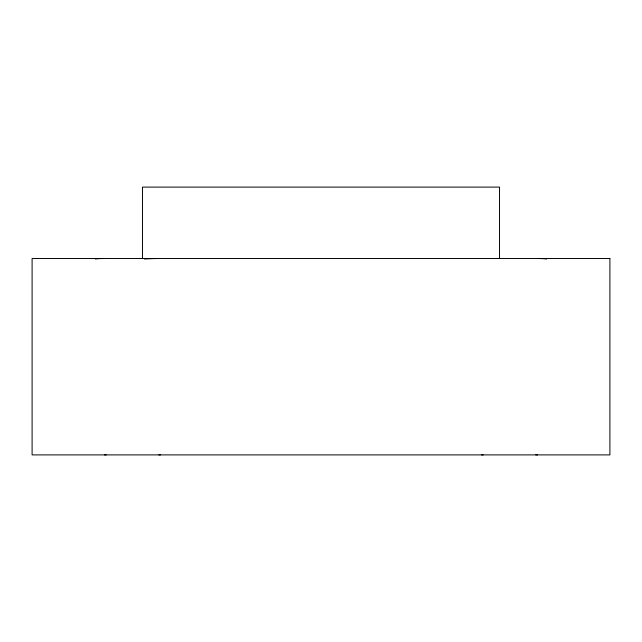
<?xml version="1.0" encoding="UTF-8"?>
<svg xmlns="http://www.w3.org/2000/svg" width="642" height="642" viewBox="0 0 642 642"><rect width="100%" height="100%" fill="white"/><g stroke="black" fill="none" stroke-linecap="round" stroke-linejoin="round"><path stroke-width="0.96" d="M499.532 258.517L499.532 187.103L142.468 187.103L142.468 258.517M144.57 259.039A38.825 3.852 -5.7 0 1 158.823 258.525M160.484 454.865A38.825 3.852 5.7 0 1 158.823 454.881M95.409 259.039A38.825 3.852 5.7 0 1 104.461 258.525M106.235 454.865A38.825 3.852 -5.7 0 1 104.461 454.881M483.177 454.881A38.825 3.852 -5.7 0 1 481.516 454.865M537.539 258.525A38.825 3.852 -5.7 0 1 546.591 259.039M537.539 454.881A38.825 3.852 5.7 0 1 535.765 454.865M609.9 258.517L32.1 258.517L32.1 454.897L609.9 454.897L609.9 258.517"/></g></svg>
